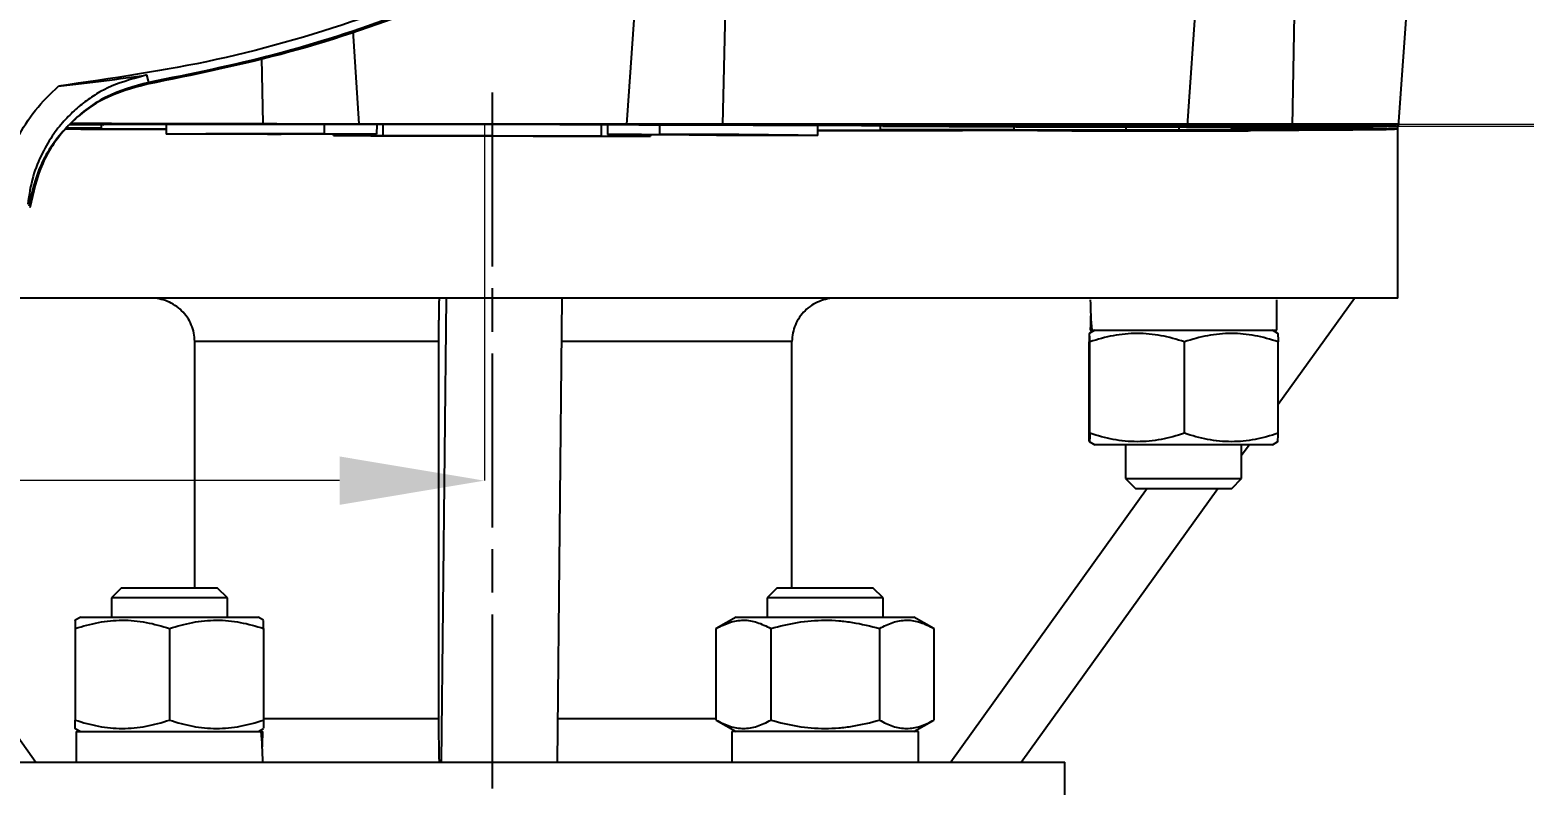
# Model space of a CAD drawing. Header units: millimetres. Extents: x 2344 to 4024, y 1094 to 2282.
# Drawn here: x 2863 to 2966.1, y 1888.4 to 1940.5 of the extents above; entities that cross this region are included whole.
import ezdxf

# ---------------------------------------------------------------- set-up
doc = ezdxf.new("R2010")
doc.units = ezdxf.units.MM
doc.linetypes.add('AM_ISO08W050', pattern=[18, 12, -1.5, 3, -1.5])
doc.layers.add('AM_5', color=3, linetype='Continuous', lineweight=25)
doc.layers.add('AM_7', color=4, linetype='AM_ISO08W050', lineweight=25)
doc.styles.add('SLDTEXTSTYLE1', font='txt.shx', dxfattribs={"width": 0.7, "bigfont": 'gbcbig.shx'})
doc.dimstyles.new('SLDDIMSTYLE12$0', dxfattribs={"dimtxt": 12, "dimasz": 10, "dimexe": 0, "dimexo": 0.0625, "dimgap": 0.875, "dimtad": 1, "dimdec": 1, "dimlfac": 1.8, "dimrnd": 1e-09, "dimzin": 12, "dimdsep": 46, "dimtxsty": 'SLDTEXTSTYLE1', "dimcen": 0.09, "dimdle": 8.16, "dimclrd": 3, "dimclre": 3, "dimadec": 0, "dimazin": 3, "dimtfac": 1, "dimtdec": 1, "dimtofl": 0, "dimtmove": 0, "dimatfit": 3, "dimfxl": 0, "dimfrac": 2, "dimtolj": 1, "dimlwd": 5, "dimlwe": 5, "dimarcsym": 0})

# ---------------------------------------------------------------- blocks, each defined once
blk = doc.blocks.new('*D60')
at = {"layer": 'AM_5', "color": 3, "lineweight": 5, "transparency": 16777216}
blk.add_line((2910.46, 2232.61), (3090.29, 2232.61), dxfattribs=at)
at = {"layer": 'AM_5', "color": 3, "linetype": 'Continuous', "lineweight": 5, "transparency": 16777216}
for p, q in [((3090.29, 2222.61), (3090.29, 1943.87)), ((2957.46, 1933.87), (3090.29, 1933.87))]:
    blk.add_line(p, q, dxfattribs=at)
at = {"layer": 'AM_5', "color": 3, "transparency": 16777216}
for points in [[(3088.63, 2222.61), (3091.96, 2222.61), (3090.29, 2232.61)], [(3088.63, 1943.87), (3091.96, 1943.87), (3090.29, 1933.87)]]:
    blk.add_solid(points, dxfattribs=at)
at = {"layer": 'Defpoints', "color": 0, "transparency": 16777216}
for p in [(2910.4, 2232.61), (2957.4, 1933.87), (3090.29, 1933.87)]:
    blk.add_point(p, dxfattribs=at)
at = {"layer": 'AM_5', "color": 0, "transparency": 16777216, "insert": (3083.42, 2083.24), "char_height": 12, "attachment_point": 5, "rotation": 90, "style": 'SLDTEXTSTYLE1'}
blk.add_mtext('\\A1;300', dxfattribs=at)
blk = doc.blocks.new('*D48')
at = {"layer": 'AM_5', "color": 3, "linetype": 'Continuous', "lineweight": 5, "transparency": 16777216}
for p, q in [((2732.97, 1934.29), (2732.97, 1909.41)), ((2884.38, 1909.41), (2742.97, 1909.41))]:
    blk.add_line(p, q, dxfattribs=at)
at = {"layer": 'AM_5', "color": 3, "lineweight": 5, "transparency": 16777216}
blk.add_line((2894.38, 1933.94), (2894.38, 1909.41), dxfattribs=at)
at = {"layer": 'AM_5', "color": 3, "transparency": 16777216}
for points in [[(2742.97, 1911.08), (2742.97, 1907.74), (2732.97, 1909.41)], [(2884.38, 1911.08), (2884.38, 1907.74), (2894.38, 1909.41)]]:
    blk.add_solid(points, dxfattribs=at)
at = {"layer": 'Defpoints', "color": 0, "transparency": 16777216}
for p in [(2732.97, 1934.35), (2894.38, 1934), (2732.97, 1909.41)]:
    blk.add_point(p, dxfattribs=at)
at = {"layer": 'AM_5', "color": 0, "transparency": 16777216, "insert": (2813.68, 1916.29), "char_height": 12, "attachment_point": 5, "style": 'SLDTEXTSTYLE1'}
blk.add_mtext('\\A1;160', dxfattribs=at)
blk = doc.blocks.new('*D52')
at = {"layer": 'AM_5', "color": 3, "lineweight": 5, "transparency": 16777216}
blk.add_line((2957.5, 1934), (3058.03, 1934), dxfattribs=at)
at = {"layer": 'AM_5', "color": 3, "linetype": 'Continuous', "lineweight": 5, "transparency": 16777216}
for p, q in [((3058.03, 1924), (3058.03, 1796)), ((2944, 1786), (3058.03, 1786))]:
    blk.add_line(p, q, dxfattribs=at)
at = {"layer": 'AM_5', "color": 3, "transparency": 16777216}
for points in [[(3056.36, 1924), (3059.7, 1924), (3058.03, 1934)], [(3056.36, 1796), (3059.7, 1796), (3058.03, 1786)]]:
    blk.add_solid(points, dxfattribs=at)
at = {"layer": 'Defpoints', "color": 0, "transparency": 16777216}
for p in [(2957.44, 1934), (2943.94, 1786), (3058.03, 1786)]:
    blk.add_point(p, dxfattribs=at)
at = {"layer": 'AM_5', "color": 0, "transparency": 16777216, "insert": (3051.15, 1860), "char_height": 12, "attachment_point": 5, "rotation": 90, "style": 'SLDTEXTSTYLE1'}
blk.add_mtext('\\A1;125', dxfattribs=at)

msp = doc.modelspace()

# ---------------------------------------------------------------- linework, layer by layer
at = {"color": 7, "linetype": 'Continuous', "lineweight": 25}
for p, q in [((2942.917, 1933.901), (2945.325, 1969.035)), ((2950.768, 1969.024), (2950.133, 1933.886)), ((2957.468, 1933.87), (2960.052, 1969.727)), ((2911.289, 1953.57), (2910.817, 1933.969)), ((2904.218, 1933.984), (2905.319, 1949.662)), ((2885.295, 1940.445), (2885.718, 1934.023)), ((2879.119, 1934.037), (2879.03, 1938.547)), ((2871.21, 1936.876), (2871.091, 1937.392)), ((2865.731, 1933.966), (2868.108, 1933.949)), ((2957.441, 1934.002), (2865.768, 1934.002)), ((2867.933, 1933.948), (2867.933, 1933.722)), ((2868.108, 1933.949), (2868.108, 1933.986)), ((2872.414, 1933.985), (2872.413, 1933.298)), ((2883.348, 1933.337), (2883.349, 1933.975)), ((2886.946, 1933.971), (2886.945, 1933.311)), ((2887.378, 1933.97), (2887.377, 1933.226)), ((2902.444, 1933.942), (2902.443, 1933.198)), ((2902.876, 1933.941), (2902.875, 1933.281)), ((2906.473, 1933.932), (2906.472, 1933.293)), ((2917.407, 1933.213), (2917.408, 1933.9)), ((2938.398, 1933.911), (2949.148, 1933.888)), ((2957.441, 1922.002), (2957.441, 1934.002)), ((2867.933, 1933.722), (2865.488, 1933.713)), ((2867.02, 1933.718), (2867.02, 1933.688)), ((2879.412, 1933.284), (2872.413, 1933.298)), ((2883.348, 1933.337), (2886.945, 1933.311)), ((2883.975, 1933.213), (2883.975, 1933.31)), ((2883.975, 1933.213), (2887.377, 1933.226)), ((2902.443, 1933.198), (2905.845, 1933.172)), ((2902.875, 1933.281), (2906.472, 1933.293)), ((2905.845, 1933.268), (2905.845, 1933.172)), ((2917.407, 1933.213), (2910.408, 1933.226)), ((2921.714, 1933.62), (2921.715, 1933.885)), ((2926.265, 1933.587), (2921.714, 1933.62)), ((2921.889, 1933.885), (2921.889, 1933.847)), ((2921.889, 1933.847), (2926.416, 1933.863)), ((2922.639, 1933.614), (2922.639, 1933.583)), ((2930.928, 1933.802), (2930.927, 1933.632)), ((2930.927, 1933.632), (2938.653, 1933.603)), ((2938.762, 1933.801), (2931.058, 1933.801)), ((2938.654, 1933.801), (2938.653, 1933.603)), ((2942.314, 1933.783), (2942.314, 1933.607)), ((2946.995, 1933.56), (2946.995, 1933.574)), ((2947.264, 1933.552), (2947.264, 1933.577)), ((2949.405, 1933.705), (2949.405, 1933.659)), ((2953.535, 1933.878), (2953.535, 1933.878)), ((2954.579, 1933.876), (2954.579, 1933.876)), ((2957.441, 1922.002), (2832.441, 1922.002)), ((2891.737, 1922.002), (2891.401, 1890.002)), ((2899.736, 1922.002), (2899.401, 1890.002)), ((2949.085, 1919.78), (2949.085, 1921.88)), ((2949.174, 1914.682), (2954.435, 1922.002)), ((2936.52, 1919.78), (2936.137, 1919.559)), ((2936.205, 1919.78), (2936.32, 1919.78)), ((2936.32, 1919.78), (2949.085, 1919.78)), ((2949.152, 1919.559), (2948.77, 1919.78)), ((2891.242, 1919.002), (2874.386, 1919.002)), ((2874.386, 1902.002), (2874.386, 1919.002)), ((2891.242, 1893.002), (2891.242, 1919.002)), ((2915.613, 1919.002), (2899.704, 1919.002)), ((2915.613, 1902.002), (2915.613, 1919.002)), ((2936.115, 1912.677), (2936.115, 1918.983)), ((2936.174, 1912.677), (2936.174, 1918.983)), ((2942.703, 1912.677), (2942.703, 1918.983)), ((2949.174, 1912.677), (2949.174, 1918.983)), ((2936.137, 1912.101), (2936.52, 1911.88)), ((2948.77, 1911.88), (2936.52, 1911.88)), ((2938.645, 1911.88), (2938.645, 1909.557)), ((2946.645, 1911.162), (2947.161, 1911.88)), ((2946.645, 1909.557), (2946.645, 1911.88)), ((2948.77, 1911.88), (2949.152, 1912.101)), ((2938.645, 1909.557), (2939.321, 1908.88)), ((2938.645, 1909.557), (2946.645, 1909.557)), ((2945.968, 1908.88), (2946.645, 1909.557)), ((2849.787, 1908.984), (2863.429, 1890.002)), ((2940.137, 1908.88), (2926.57, 1890.002)), ((2931.438, 1890.002), (2945.005, 1908.88)), ((2939.321, 1908.88), (2945.968, 1908.88)), ((2869.319, 1902.002), (2868.642, 1901.326)), ((2875.966, 1902.002), (2869.319, 1902.002)), ((2876.642, 1901.326), (2875.966, 1902.002)), ((2914.572, 1902.002), (2913.896, 1901.326)), ((2921.219, 1902.002), (2914.572, 1902.002)), ((2921.896, 1901.326), (2921.219, 1902.002)), ((2868.642, 1901.326), (2868.642, 1900.002)), ((2876.642, 1901.326), (2868.642, 1901.326)), ((2876.642, 1900.002), (2876.642, 1901.326)), ((2913.896, 1901.326), (2913.896, 1900.002)), ((2921.896, 1901.326), (2913.896, 1901.326)), ((2921.896, 1900.002), (2921.896, 1901.326)), ((2866.517, 1900.002), (2866.142, 1899.786)), ((2866.517, 1900.002), (2878.767, 1900.002)), ((2879.142, 1899.786), (2878.767, 1900.002)), ((2911.771, 1900.002), (2910.39, 1899.205)), ((2911.771, 1900.002), (2924.021, 1900.002)), ((2925.401, 1899.205), (2924.021, 1900.002)), ((2866.142, 1899.205), (2866.142, 1892.899)), ((2872.642, 1899.205), (2872.642, 1892.899)), ((2879.142, 1899.205), (2879.142, 1892.899)), ((2910.39, 1892.899), (2910.39, 1899.205)), ((2914.143, 1899.205), (2914.143, 1892.899)), ((2921.649, 1899.205), (2921.649, 1892.899)), ((2925.401, 1899.205), (2925.401, 1892.899)), ((2879.088, 1893.002), (2891.242, 1893.002)), ((2899.432, 1893.002), (2910.39, 1893.002)), ((2910.39, 1892.899), (2911.771, 1892.102)), ((2924.021, 1892.102), (2925.401, 1892.899)), ((2866.142, 1892.319), (2866.517, 1892.102)), ((2866.202, 1892.102), (2866.202, 1890.002)), ((2866.202, 1892.102), (2878.967, 1892.102)), ((2878.767, 1892.102), (2879.142, 1892.319)), ((2878.967, 1892.102), (2879.082, 1892.102)), ((2911.456, 1892.102), (2911.456, 1890.002)), ((2924.336, 1892.102), (2911.456, 1892.102)), ((2924.336, 1890.002), (2924.336, 1892.102)), ((2855.441, 1890.002), (2934.441, 1890.002)), ((2934.441, 1881.002), (2934.441, 1890.002))]:
    msp.add_line(p, q, dxfattribs=at)
at = {"color": 7, "linetype": 'Continuous', "lineweight": 25, "flags": 128}
for points in [[(2868.108, 1933.949), (2866.816, 1933.948), (2865.713, 1933.947)], [(2927.571, 1933.891), (2923.302, 1933.906), (2918.86, 1933.921), (2914.271, 1933.935), (2909.563, 1933.948), (2904.765, 1933.96), (2899.907, 1933.971), (2895.018, 1933.981), (2890.129, 1933.99), (2885.269, 1933.997), (2880.468, 1934.003), (2875.756, 1934.008), (2871.161, 1934.011), (2866.711, 1934.013), (2865.779, 1934.013)], [(2865.823, 1934.066), (2867.012, 1934.063), (2868.652, 1934.06), (2870.335, 1934.056), (2871.986, 1934.052), (2873.532, 1934.049), (2874.904, 1934.046)], [(2887.658, 1933.97), (2884.968, 1933.973), (2882.303, 1933.977), (2879.668, 1933.979), (2877.071, 1933.982), (2874.518, 1933.983), (2872.015, 1933.985), (2869.568, 1933.986), (2867.183, 1933.986)], [(2874.904, 1934.046), (2875.645, 1934.045), (2876.449, 1934.043), (2877.306, 1934.041), (2878.202, 1934.039), (2879.126, 1934.037), (2880.065, 1934.035), (2881.005, 1934.033), (2881.934, 1934.031)], [(2881.934, 1934.031), (2882.704, 1934.03), (2883.476, 1934.028), (2884.25, 1934.026), (2885.026, 1934.025), (2885.804, 1934.023), (2886.583, 1934.021), (2887.364, 1934.02), (2888.146, 1934.018)], [(2888.146, 1934.018), (2889.683, 1934.015), (2891.455, 1934.011), (2893.383, 1934.007), (2895.382, 1934.002), (2897.362, 1933.998), (2899.236, 1933.994), (2900.92, 1933.991), (2902.34, 1933.988), (2903.432, 1933.985), (2904.148, 1933.984)], [(2922.802, 1933.881), (2920.422, 1933.89), (2917.979, 1933.898), (2915.479, 1933.906), (2912.929, 1933.914), (2910.335, 1933.922), (2907.703, 1933.929), (2905.04, 1933.935), (2902.352, 1933.942)], [(2904.148, 1933.984), (2904.543, 1933.983), (2905.081, 1933.982), (2905.754, 1933.98), (2906.553, 1933.979), (2907.464, 1933.977), (2908.473, 1933.974), (2909.565, 1933.972), (2910.723, 1933.97)], [(2910.723, 1933.97), (2913.558, 1933.964), (2916.329, 1933.958), (2919.025, 1933.952), (2921.638, 1933.946), (2924.157, 1933.941), (2926.575, 1933.936), (2928.882, 1933.931), (2931.071, 1933.926)], [(2931.071, 1933.926), (2931.823, 1933.925), (2932.639, 1933.923), (2933.512, 1933.921), (2934.433, 1933.919), (2935.392, 1933.917), (2936.379, 1933.915), (2937.385, 1933.913), (2938.398, 1933.911)], [(2865.444, 1933.666), (2866.52, 1933.662), (2870.962, 1933.648), (2872.414, 1933.643)], [(2867.02, 1933.688), (2869.4, 1933.679), (2871.843, 1933.671), (2872.414, 1933.669)], [(2883.975, 1933.213), (2886.551, 1933.204), (2889.261, 1933.197), (2892.063, 1933.19), (2894.91, 1933.184), (2897.757, 1933.179), (2900.558, 1933.175), (2903.269, 1933.173), (2905.845, 1933.172)], [(2917.408, 1933.584), (2917.807, 1933.584), (2920.254, 1933.583), (2922.639, 1933.583)], [(2917.408, 1933.559), (2918.661, 1933.558), (2923.111, 1933.556), (2927.387, 1933.555)], [(2921.714, 1933.62), (2923.006, 1933.621), (2924.261, 1933.622), (2925.477, 1933.623), (2926.653, 1933.624), (2927.788, 1933.626), (2928.88, 1933.628), (2929.926, 1933.63), (2930.927, 1933.632)], [(2942.264, 1933.562), (2942.081, 1933.566), (2941.541, 1933.571), (2940.683, 1933.576), (2939.572, 1933.581), (2938.29, 1933.584), (2936.932, 1933.587), (2935.598, 1933.589), (2934.388, 1933.589), (2933.391, 1933.588), (2932.682, 1933.586), (2932.312, 1933.582), (2932.31, 1933.578), (2932.675, 1933.573), (2933.38, 1933.568), (2934.374, 1933.564), (2935.582, 1933.559), (2936.915, 1933.556), (2938.273, 1933.554), (2939.557, 1933.553), (2940.671, 1933.553), (2941.532, 1933.555), (2942.077, 1933.558), (2942.264, 1933.562)], [(2942.41, 1933.828), (2942.227, 1933.833), (2941.687, 1933.838), (2940.829, 1933.843), (2939.718, 1933.847), (2938.436, 1933.851), (2937.078, 1933.854), (2935.744, 1933.856), (2934.534, 1933.856), (2933.537, 1933.855), (2932.828, 1933.853), (2932.458, 1933.849), (2932.456, 1933.845), (2932.821, 1933.84), (2933.526, 1933.835), (2934.52, 1933.83), (2935.728, 1933.826), (2937.06, 1933.823), (2938.419, 1933.821), (2939.703, 1933.82), (2940.817, 1933.82), (2941.678, 1933.822), (2942.222, 1933.825), (2942.41, 1933.828)], [(2934.924, 1933.545), (2936.942, 1933.54), (2938.973, 1933.537), (2940.934, 1933.535), (2942.742, 1933.534), (2944.323, 1933.535), (2945.612, 1933.538), (2946.554, 1933.542), (2947.111, 1933.547), (2947.26, 1933.553), (2946.995, 1933.56)], [(2947.132, 1933.812), (2947.405, 1933.818), (2947.263, 1933.825), (2946.713, 1933.832), (2945.776, 1933.839), (2944.493, 1933.847), (2942.917, 1933.854), (2941.111, 1933.86), (2939.153, 1933.866), (2937.122, 1933.87), (2935.103, 1933.873)], [(2946.995, 1933.56), (2946.816, 1933.563), (2946.732, 1933.567), (2946.743, 1933.57), (2946.85, 1933.572), (2947.052, 1933.575), (2947.345, 1933.577), (2947.729, 1933.58), (2948.199, 1933.581)], [(2948.311, 1933.786), (2947.844, 1933.79), (2947.464, 1933.793), (2947.173, 1933.797), (2946.975, 1933.8), (2946.871, 1933.804), (2946.863, 1933.807), (2946.95, 1933.81), (2947.132, 1933.812)], [(2948.199, 1933.581), (2950.59, 1933.59), (2952.64, 1933.6), (2954.337, 1933.612), (2955.669, 1933.624), (2956.629, 1933.637), (2957.211, 1933.652), (2957.411, 1933.667), (2957.228, 1933.682), (2956.663, 1933.699), (2955.719, 1933.716), (2954.403, 1933.733), (2952.722, 1933.75), (2950.687, 1933.768), (2948.311, 1933.786)], [(2949.148, 1933.888), (2950.826, 1933.884), (2952.438, 1933.881), (2953.913, 1933.877), (2955.186, 1933.875), (2956.201, 1933.873), (2956.912, 1933.871), (2957.289, 1933.87), (2957.314, 1933.87), (2956.986, 1933.871), (2956.32, 1933.872), (2955.345, 1933.874)], [(2949.405, 1933.659), (2951.028, 1933.657), (2952.49, 1933.657), (2953.714, 1933.659), (2954.638, 1933.661), (2955.214, 1933.665), (2955.411, 1933.67), (2955.219, 1933.676), (2954.65, 1933.682), (2953.731, 1933.688), (2952.51, 1933.694), (2951.052, 1933.7), (2949.431, 1933.705)], [(2955.345, 1933.874), (2954.765, 1933.876), (2954.276, 1933.877), (2953.885, 1933.878), (2953.597, 1933.878), (2953.416, 1933.879), (2953.345, 1933.879), (2953.385, 1933.879), (2953.535, 1933.878)], [(2953.535, 1933.878), (2953.701, 1933.878), (2953.857, 1933.878), (2954.003, 1933.877), (2954.139, 1933.877), (2954.264, 1933.877), (2954.379, 1933.877), (2954.484, 1933.876), (2954.579, 1933.876)], [(2954.579, 1933.876), (2955.862, 1933.873), (2956.794, 1933.871), (2957.335, 1933.87), (2957.468, 1933.87)]]:
    msp.add_lwpolyline(points, dxfattribs=at)
at = {"color": 7, "linetype": 'Continuous', "lineweight": 25}
for centre, radius, start, end in [((2866.755, 858.868), 1075.119, 89.97721, 90.053499), ((2892.646, 682.08), 1251.899, 89.555778, 90.228284), ((2870.605, 2997.485), 1063.803, 269.72343, 269.806913), ((2888.382, 6898.497), 4964.817, 269.735999, 269.764012), ((2880.336, 1245.993), 687.35, 89.74896, 90.660502), ((2884.87, 1459.808), 473.508, 89.74896, 90.6605), ((2903.48, 6494.295), 4561.097, 269.797711, 269.98697), ((2903.17, 1459.756), 473.525, 89.12419, 90.03571), ((2906.9, 1245.919), 687.375, 89.124195, 90.035713), ((2901.44, -3030.928), 4964.817, 89.658201, 89.764012), ((2923.067, 3008.701), 1075.119, 269.97721, 270.170432), ((2919.217, 870.084), 1063.803, 89.61231, 89.806913), ((2927.097, -992.544), 2926.099, 89.846751, 89.994326), ((2938.296, 4855.112), 2921.241, 269.789638, 269.937378), ((2939.124, 3040.733), 1107.13, 269.975638, 270.165082), ((2935.099, 838.104), 1095.703, 89.617711, 89.808482), ((2941.787, 2499.382), 565.775, 270.05342, 270.77156), ((2939.857, 1385.536), 548.252, 88.99949, 89.73326)]:
    msp.add_arc(centre, radius, start, end, dxfattribs=at)
for centre, major_axis, start_param, end_param in [((2942.645, 1921.88), (0, -11.154), 4.712389, 4.9017857), ((2942.645, 1919.78), (0, -11.154), 4.6136127, 4.712389), ((2872.642, 1890.002), (0, 11.154), 4.712389, 4.9017857), ((2872.642, 1892.102), (0, 11.154), 4.6181162, 4.712389)]:
    msp.add_ellipse(centre, major_axis=major_axis, ratio=0.5773503, start_param=start_param, end_param=end_param, dxfattribs=at)
for points in [[(2951.856, 2023.506), (2951.332, 2019.854), (2950.284, 2012.551), (2947.164, 2001.908), (2942.956, 1991.665), (2937.601, 1981.964), (2931.196, 1972.925), (2923.815, 1964.663), (2915.553, 1957.281), (2906.514, 1950.877), (2896.813, 1945.521), (2886.57, 1941.314), (2875.927, 1938.194), (2868.623, 1937.146), (2864.972, 1936.622)], [(2951.653, 2016.963), (2950.967, 2013.669), (2949.594, 2007.081), (2946.274, 1997.528), (2942.07, 1988.345), (2936.934, 1979.642), (2930.945, 1971.505), (2924.157, 1964.021), (2916.644, 1957.265), (2908.481, 1951.311), (2899.757, 1946.212), (2890.555, 1942.048), (2880.989, 1938.768), (2874.395, 1937.423), (2871.097, 1936.751)], [(2918.936, 1959.546), (2916.64, 1957.659), (2912.047, 1953.885), (2904.546, 1949.04), (2896.675, 1944.839), (2888.446, 1941.392), (2879.952, 1938.639), (2874.124, 1937.463), (2871.21, 1936.876)], [(2942.917, 1933.901), (2943.244, 1933.9), (2943.897, 1933.899), (2945.599, 1933.895), (2947.687, 1933.891), (2949.317, 1933.887), (2950.133, 1933.886)], [(2936.143, 1912.1), (2936.133, 1912.128), (2936.124, 1912.349), (2936.115, 1912.677)]]:
    msp.add_open_spline(points, degree=3, dxfattribs=at)
for points, knots in [([(2871.091, 1937.392), (2870.057, 1937.117), (2868.664, 1936.747), (2867.13, 1935.792), (2866.25, 1935.114), (2865.411, 1934.298), (2864.585, 1933.28), (2863.802, 1931.969), (2863.14, 1930.339), (2862.956, 1929.116), (2862.859, 1928.475)], [0, 0, 0, 0, 0.2442896, 0.3290361, 0.4144899, 0.500125, 0.5979924, 0.7157703, 0.8510724, 1, 1, 1, 1]), ([(2864.972, 1936.622), (2866.04, 1936.742), (2868.186, 1936.983), (2870.12, 1937.255), (2871.091, 1937.392)], [0, 0, 0, 0, 0.49755733, 1, 1, 1, 1]), ([(2860.868, 1928.663), (2860.983, 1929.423), (2861.212, 1930.938), (2862.098, 1933.066), (2863.318, 1935.023), (2864.419, 1936.088), (2864.972, 1936.622)], [0, 0, 0, 0, 0.2507669, 0.5000113, 0.749245, 1, 1, 1, 1]), ([(2871.097, 1936.751), (2870.068, 1936.473), (2868.01, 1935.918), (2865.47, 1933.911), (2863.61, 1931.336), (2863.158, 1929.319), (2862.939, 1928.341)], [0, 0, 0, 0, 0.2537692, 0.5075384, 0.7613077, 1, 1, 1, 1]), ([(2871.21, 1936.876), (2870.178, 1936.595), (2868.116, 1936.033), (2865.572, 1934.015), (2863.69, 1931.365), (2863.236, 1929.272), (2863.008, 1928.225)], [0, 0, 0, 0, 0.2500466, 0.4994486, 0.7493959, 1, 1, 1, 1]), ([(2874.386, 1919.002), (2874.386, 1919.202), (2874.366, 1919.398), (2874.287, 1919.784), (2874.228, 1919.976), (2874.073, 1920.34), (2873.978, 1920.513), (2873.755, 1920.839), (2873.625, 1920.993), (2873.203, 1921.406), (2872.863, 1921.628), (2872.316, 1921.85), (2872.125, 1921.907), (2871.734, 1921.983), (2871.537, 1922.002), (2871.338, 1922.002)], [0, 0, 0, 0, 0.125, 0.125, 0.25, 0.25, 0.375, 0.375, 0.5, 0.5, 0.75, 0.75, 0.875, 0.875, 1, 1, 1, 1]), ([(2891.242, 1919.002), (2891.242, 1919.202), (2891.242, 1919.398), (2891.243, 1919.784), (2891.244, 1919.976), (2891.246, 1920.34), (2891.248, 1920.513), (2891.251, 1920.839), (2891.253, 1920.993), (2891.259, 1921.406), (2891.264, 1921.628), (2891.272, 1921.85), (2891.275, 1921.907), (2891.28, 1921.983), (2891.283, 1922.002), (2891.286, 1922.002)], [0, 0, 0, 0, 0.125, 0.125, 0.25, 0.25, 0.375, 0.375, 0.5, 0.5, 0.75, 0.75, 0.875, 0.875, 1, 1, 1, 1]), ([(2918.661, 1922.002), (2918.462, 1922.002), (2918.265, 1921.983), (2917.879, 1921.908), (2917.687, 1921.851), (2917.319, 1921.702), (2917.145, 1921.611), (2916.814, 1921.396), (2916.657, 1921.27), (2916.375, 1920.994), (2916.248, 1920.844), (2916.023, 1920.517), (2915.927, 1920.342), (2915.695, 1919.798), (2915.613, 1919.402), (2915.613, 1919.002)], [0, 0, 0, 0, 0.125, 0.125, 0.25, 0.25, 0.375, 0.375, 0.5, 0.5, 0.625, 0.625, 0.75, 0.75, 1, 1, 1, 1]), ([(2936.174, 1918.983), (2936.169, 1919.16), (2936.165, 1919.306), (2936.155, 1919.508), (2936.15, 1919.563), (2936.142, 1919.564), (2936.14, 1919.55), (2936.135, 1919.498), (2936.132, 1919.458), (2936.125, 1919.307), (2936.12, 1919.16), (2936.115, 1918.983)], [0, 0, 0, 0, 0.25, 0.25, 0.5, 0.5, 0.625, 0.625, 0.75, 0.75, 1, 1, 1, 1]), ([(2942.703, 1918.983), (2942.17, 1919.16), (2941.633, 1919.306), (2940.548, 1919.508), (2940, 1919.563), (2939.168, 1919.564), (2938.889, 1919.55), (2938.337, 1919.498), (2938.063, 1919.458), (2937.246, 1919.307), (2936.708, 1919.16), (2936.174, 1918.983)], [0, 0, 0, 0, 0.25, 0.25, 0.5, 0.5, 0.625, 0.625, 0.75, 0.75, 1, 1, 1, 1]), ([(2949.174, 1918.983), (2948.646, 1919.16), (2948.113, 1919.306), (2947.038, 1919.508), (2946.495, 1919.563), (2945.67, 1919.564), (2945.393, 1919.55), (2944.847, 1919.498), (2944.575, 1919.458), (2943.766, 1919.307), (2943.232, 1919.16), (2942.703, 1918.983)], [0, 0, 0, 0, 0.25, 0.25, 0.5, 0.5, 0.625, 0.625, 0.75, 0.75, 1, 1, 1, 1]), ([(2949.145, 1919.546), (2949.145, 1919.552), (2949.155, 1919.642), (2949.165, 1919.303), (2949.174, 1918.983)], [0, 0, 0, 0, 0.0575081, 1, 1, 1, 1]), ([(2936.174, 1912.677), (2936.169, 1912.503), (2936.159, 1912.17), (2936.149, 1912.132), (2936.144, 1912.114)], [0, 0, 0, 0, 0.52228025, 1, 1, 1, 1]), ([(2942.703, 1912.677), (2942.17, 1912.501), (2941.633, 1912.355), (2940.548, 1912.153), (2940, 1912.097), (2939.168, 1912.097), (2938.889, 1912.11), (2938.337, 1912.163), (2938.063, 1912.202), (2937.246, 1912.354), (2936.708, 1912.5), (2936.174, 1912.677)], [0, 0, 0, 0, 0.25, 0.25, 0.5, 0.5, 0.625, 0.625, 0.75, 0.75, 1, 1, 1, 1]), ([(2949.174, 1912.677), (2948.646, 1912.501), (2948.113, 1912.355), (2947.038, 1912.153), (2946.495, 1912.097), (2945.67, 1912.097), (2945.393, 1912.11), (2944.847, 1912.163), (2944.575, 1912.202), (2943.766, 1912.354), (2943.232, 1912.5), (2942.703, 1912.677)], [0, 0, 0, 0, 0.25, 0.25, 0.5, 0.5, 0.625, 0.625, 0.75, 0.75, 1, 1, 1, 1]), ([(2949.145, 1912.114), (2949.145, 1912.109), (2949.155, 1912.018), (2949.165, 1912.358), (2949.174, 1912.677)], [0, 0, 0, 0, 0.0575081, 1, 1, 1, 1]), ([(2866.142, 1899.765), (2866.142, 1899.772), (2866.142, 1899.866), (2866.142, 1899.524), (2866.142, 1899.205)], [0, 0, 0, 0, 0.06940047, 1, 1, 1, 1]), ([(2866.142, 1899.205), (2866.673, 1899.382), (2867.207, 1899.528), (2868.287, 1899.73), (2868.833, 1899.785), (2869.662, 1899.786), (2869.94, 1899.773), (2870.489, 1899.72), (2870.762, 1899.68), (2871.575, 1899.529), (2872.111, 1899.382), (2872.642, 1899.205)], [0, 0, 0, 0, 0.25, 0.25, 0.5, 0.5, 0.625, 0.625, 0.75, 0.75, 1, 1, 1, 1]), ([(2872.642, 1899.205), (2873.173, 1899.382), (2873.707, 1899.528), (2874.787, 1899.73), (2875.333, 1899.785), (2876.162, 1899.786), (2876.44, 1899.773), (2876.989, 1899.72), (2877.262, 1899.68), (2878.075, 1899.529), (2878.611, 1899.382), (2879.142, 1899.205)], [0, 0, 0, 0, 0.25, 0.25, 0.5, 0.5, 0.625, 0.625, 0.75, 0.75, 1, 1, 1, 1]), ([(2879.142, 1899.205), (2879.142, 1899.38), (2879.142, 1899.709), (2879.142, 1899.747), (2879.142, 1899.765)], [0, 0, 0, 0, 0.52884799, 1, 1, 1, 1]), ([(2910.39, 1899.205), (2910.697, 1899.382), (2911.005, 1899.528), (2911.629, 1899.73), (2911.944, 1899.785), (2912.423, 1899.786), (2912.583, 1899.773), (2912.9, 1899.72), (2913.057, 1899.68), (2913.527, 1899.529), (2913.836, 1899.382), (2914.143, 1899.205)], [0, 0, 0, 0, 0.25, 0.25, 0.5, 0.5, 0.625, 0.625, 0.75, 0.75, 1, 1, 1, 1]), ([(2914.143, 1899.205), (2914.756, 1899.382), (2915.373, 1899.528), (2916.62, 1899.73), (2917.251, 1899.785), (2918.208, 1899.786), (2918.528, 1899.773), (2919.162, 1899.72), (2919.477, 1899.68), (2920.416, 1899.529), (2921.035, 1899.382), (2921.649, 1899.205)], [0, 0, 0, 0, 0.25, 0.25, 0.5, 0.5, 0.625, 0.625, 0.75, 0.75, 1, 1, 1, 1]), ([(2921.649, 1899.205), (2921.955, 1899.382), (2922.264, 1899.528), (2922.887, 1899.73), (2923.202, 1899.785), (2923.681, 1899.786), (2923.841, 1899.773), (2924.158, 1899.72), (2924.316, 1899.68), (2924.785, 1899.529), (2925.095, 1899.382), (2925.401, 1899.205)], [0, 0, 0, 0, 0.25, 0.25, 0.5, 0.5, 0.625, 0.625, 0.75, 0.75, 1, 1, 1, 1]), ([(2866.142, 1892.339), (2866.142, 1892.333), (2866.142, 1892.239), (2866.142, 1892.581), (2866.142, 1892.899)], [0, 0, 0, 0, 0.06940048, 1, 1, 1, 1]), ([(2866.142, 1892.899), (2866.673, 1892.723), (2867.207, 1892.577), (2868.287, 1892.375), (2868.833, 1892.319), (2869.662, 1892.319), (2869.94, 1892.332), (2870.489, 1892.385), (2870.762, 1892.424), (2871.575, 1892.576), (2872.111, 1892.722), (2872.642, 1892.899)], [0, 0, 0, 0, 0.25, 0.25, 0.5, 0.5, 0.625, 0.625, 0.75, 0.75, 1, 1, 1, 1]), ([(2872.642, 1892.899), (2873.173, 1892.723), (2873.707, 1892.577), (2874.787, 1892.375), (2875.333, 1892.319), (2876.162, 1892.319), (2876.44, 1892.332), (2876.989, 1892.385), (2877.262, 1892.424), (2878.075, 1892.576), (2878.611, 1892.722), (2879.142, 1892.899)], [0, 0, 0, 0, 0.25, 0.25, 0.5, 0.5, 0.625, 0.625, 0.75, 0.75, 1, 1, 1, 1]), ([(2879.142, 1892.899), (2879.142, 1892.725), (2879.142, 1892.396), (2879.142, 1892.357), (2879.142, 1892.339)], [0, 0, 0, 0, 0.528848, 1, 1, 1, 1]), ([(2891.286, 1890.002), (2891.283, 1890.002), (2891.28, 1890.022), (2891.275, 1890.097), (2891.272, 1890.154), (2891.267, 1890.302), (2891.264, 1890.394), (2891.259, 1890.609), (2891.257, 1890.735), (2891.253, 1891.01), (2891.251, 1891.161), (2891.248, 1891.488), (2891.246, 1891.663), (2891.243, 1892.206), (2891.242, 1892.603), (2891.242, 1893.002)], [0, 0, 0, 0, 0.125, 0.125, 0.25, 0.25, 0.375, 0.375, 0.5, 0.5, 0.625, 0.625, 0.75, 0.75, 1, 1, 1, 1]), ([(2910.39, 1892.899), (2910.697, 1892.723), (2911.005, 1892.577), (2911.629, 1892.375), (2911.944, 1892.319), (2912.423, 1892.319), (2912.583, 1892.332), (2912.9, 1892.385), (2913.057, 1892.424), (2913.527, 1892.576), (2913.836, 1892.722), (2914.143, 1892.899)], [0, 0, 0, 0, 0.25, 0.25, 0.5, 0.5, 0.625, 0.625, 0.75, 0.75, 1, 1, 1, 1]), ([(2914.143, 1892.899), (2914.756, 1892.723), (2915.373, 1892.577), (2916.62, 1892.375), (2917.251, 1892.319), (2918.208, 1892.319), (2918.528, 1892.332), (2919.162, 1892.385), (2919.477, 1892.424), (2920.416, 1892.576), (2921.035, 1892.722), (2921.649, 1892.899)], [0, 0, 0, 0, 0.25, 0.25, 0.5, 0.5, 0.625, 0.625, 0.75, 0.75, 1, 1, 1, 1]), ([(2921.649, 1892.899), (2921.955, 1892.723), (2922.264, 1892.577), (2922.887, 1892.375), (2923.202, 1892.319), (2923.681, 1892.319), (2923.841, 1892.332), (2924.158, 1892.385), (2924.316, 1892.424), (2924.785, 1892.576), (2925.095, 1892.722), (2925.401, 1892.899)], [0, 0, 0, 0, 0.25, 0.25, 0.5, 0.5, 0.625, 0.625, 0.75, 0.75, 1, 1, 1, 1])]:
    msp.add_open_spline(points, degree=3, knots=knots, dxfattribs=at)
at = {"layer": 'AM_7'}
msp.add_line((2894.91, 1936.184), (2894.91, 1660.502), dxfattribs=at)

# ---------------------------------------------------------------- dimensions: what is measured, and where the dimension line sits
at = {"layer": 'AM_5'}
for base, p1, p2, text, picture, middle in [((3090.292, 1933.87), (2910.4, 2232.611), (2957.401, 1933.87), '300', '*D60', (3083.417, 2083.24)), ((3058.029, 1786.002), (2957.441, 1934.002), (2943.941, 1786.002), '125', '*D52', (3051.154, 1860.002))]:
    dim = msp.add_linear_dim(base=base, p1=p1, p2=p2, angle=90, text=text, dimstyle='SLDDIMSTYLE12$0', override={"dimlfac": 1, "dimpost": ''}, dxfattribs=at)
    dim.commit()
    dim.dimension.update_dxf_attribs({"geometry": picture, "text_midpoint": middle})
dim = msp.add_linear_dim(base=(2732.968, 1909.411), p1=(2894.382, 1934.005), p2=(2732.968, 1934.349), text='160', dimstyle='SLDDIMSTYLE12$0', override={"dimlfac": 1}, dxfattribs=at)
dim.commit()
dim.dimension.update_dxf_attribs({"geometry": '*D48', "text_midpoint": (2813.675, 1909.411), "dimtype": 160})

doc.saveas('drawing.dxf')
